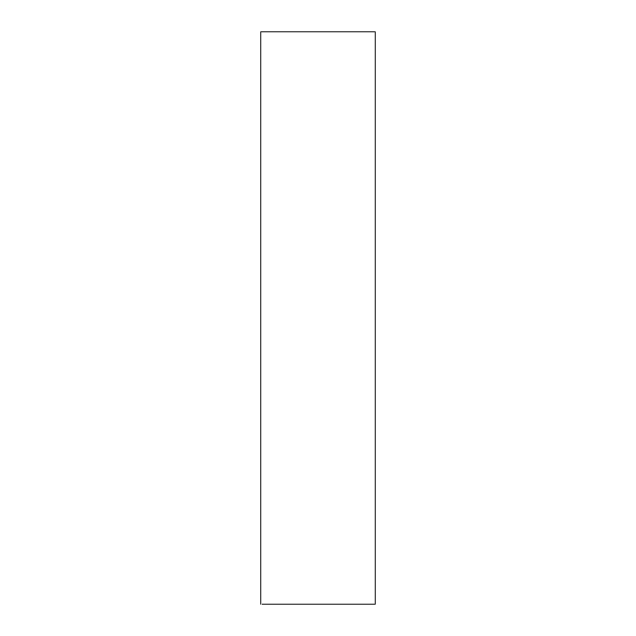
<?xml version="1.0" encoding="UTF-8"?>
<svg xmlns="http://www.w3.org/2000/svg" width="636" height="636" viewBox="0 0 636 636"><rect width="100%" height="100%" fill="white"/><g stroke="black" fill="none" stroke-linecap="round" stroke-linejoin="round"><path stroke-width="0.95" d="M262.111 604.2L375.24 604.2L375.24 31.8L260.76 31.8L260.76 604.2"/></g></svg>
